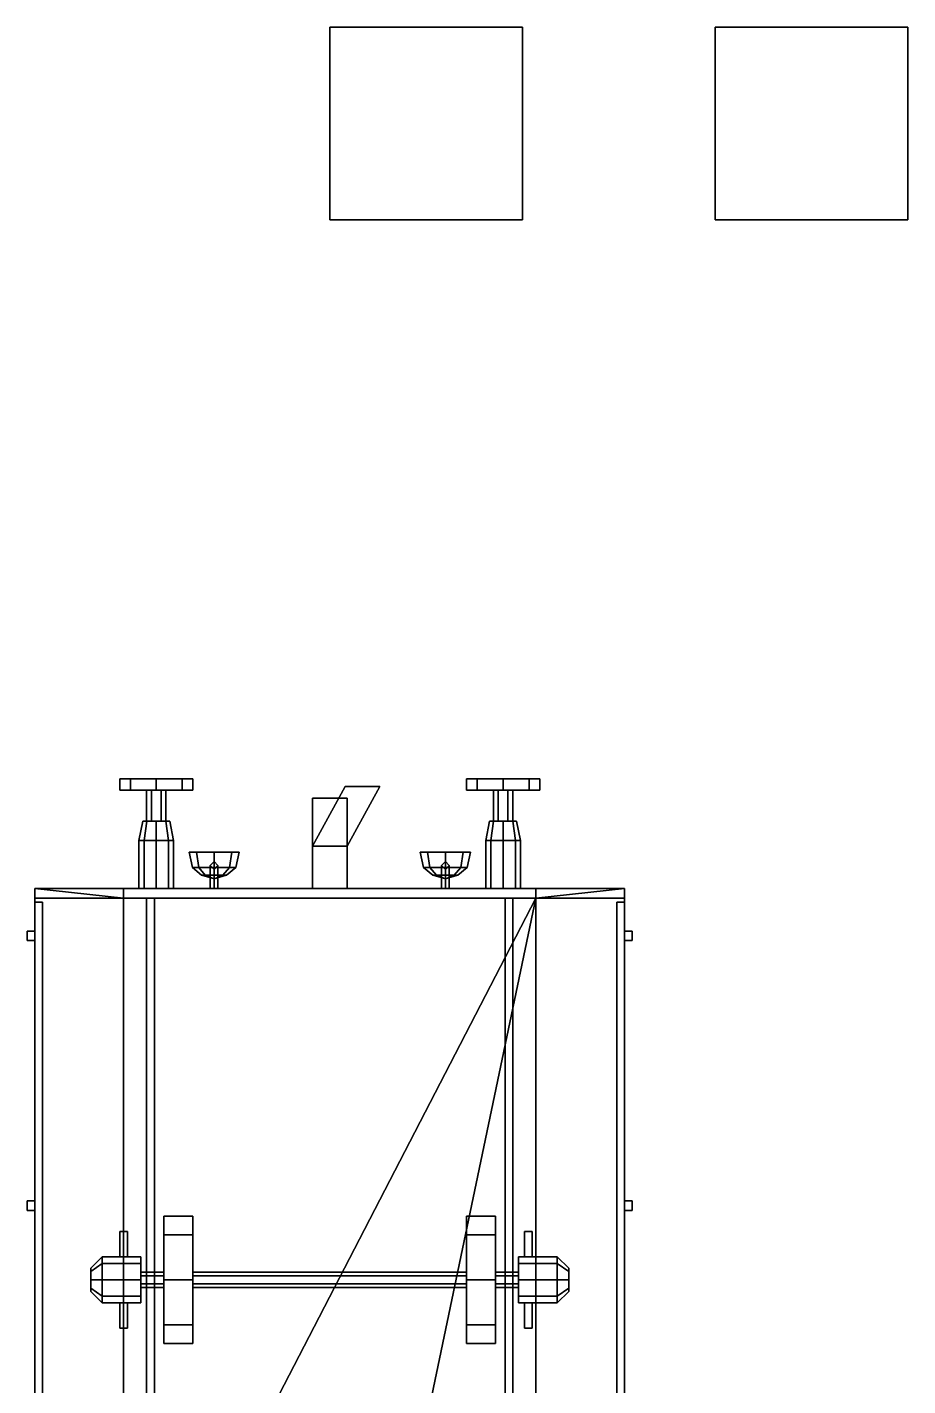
# Model space of a CAD drawing. Header units: millimetres. Extents: x -1.6 to 3, y -5.1 to 9.
# Drawn here: x -1.57 to 3, y 1.95 to 9 of the extents above; entities that cross this region are included whole.
import ezdxf

# ---------------------------------------------------------------- set-up
doc = ezdxf.new("R2010")
doc.units = ezdxf.units.MM
for name, color, linetype in [('buffers', 1, 'Continuous'), ('sides', 3, 'Continuous'), ('wheels', 2, 'Continuous')]:
    doc.layers.add(name, color=color, linetype=linetype)

msp = doc.modelspace()

# ---------------------------------------------------------------- linework, layer by layer
for points in [[(1, 9, 1), (1, 9), (0, 9), (0, 9, 1)], [(1, 9), (1, 8), (0, 8), (0, 9)], [(0, 9), (0, 8), (0, 8, 1), (0, 9, 1)], [(0, 9, 1), (0, 8, 1), (1, 8, 1), (1, 9, 1)], [(1, 8, 1), (1, 8), (1, 9), (1, 9, 1)], [(3, 9), (3, 8), (2, 8), (2, 9)], [(2, 9), (2, 8), (3, 8), (3, 9)], [(0, 8, 1), (0, 8), (1, 8), (1, 8, 1)], [(0.08, 5.06, 1.17), (0.08, 5.06, 0.72), (-0.09, 4.75, 0.84), (-0.09, 4.75, 1.17)], [(-0.09, 4.75, 0.84), (0.08, 5.06, 0.72), (0.26, 5.06, 0.72), (0.09, 4.75, 0.84)], [(0.09, 4.75, 1.17), (0.26, 5.06, 1.17), (0.08, 5.06, 1.17), (-0.09, 4.75, 1.17)], [(0.26, 5.06, 1.17), (0.26, 5.06, 0.72), (0.08, 5.06, 0.72), (0.08, 5.06, 1.17)], [(0.09, 4.75, 0.84), (0.26, 5.06, 0.72), (0.26, 5.06, 1.17), (0.09, 4.75, 1.17)], [(0.05, 5, 1.04), (0.05, 5, 0.89), (-0.09, 5, 0.89), (-0.09, 5, 1.04)], [(-0.09, 4.53, 0.89), (-0.09, 5, 0.89), (0.09, 5, 0.89), (0.09, 4.53, 0.89)], [(-0.09, 5, 1.04), (-0.09, 5, 0.89), (-0.09, 4.53, 0.89), (-0.09, 4.53, 1.04)], [(0.09, 4.53, 1.04), (0.09, 5, 1.04), (-0.09, 5, 1.04), (-0.09, 4.53, 1.04)], [(-0.09, 4.75, 1.17), (-0.09, 4.75, 0.84), (0.09, 4.75, 0.84), (0.09, 4.75, 1.17)], [(0.09, 4.53, 0.89), (0.09, 4.75, 0.89), (0.09, 4.75, 1.04), (0.09, 4.53, 1.04)], [(-0.7126, 4.64, 1.21), (-0.73, 4.72, 1.21), (-0.6919, 4.72, 1.1181), (-0.6796, 4.64, 1.1304)], [(-0.6796, 4.64, 1.2896), (-0.6919, 4.72, 1.3019), (-0.73, 4.72, 1.21), (-0.7126, 4.64, 1.21)], [(-0.6, 4.72, 1.34), (-0.5081, 4.72, 1.3019), (-0.73, 4.72, 1.21), (-0.6919, 4.72, 1.3019)], [(-0.5081, 4.72, 1.3019), (-0.47, 4.72, 1.21), (-0.6919, 4.72, 1.1181), (-0.73, 4.72, 1.21)], [(-0.6796, 4.64, 1.1304), (-0.6919, 4.72, 1.1181), (-0.6, 4.72, 1.08), (-0.6, 4.64, 1.0974)], [(-0.6, 4.64, 1.3226), (-0.6, 4.72, 1.34), (-0.6919, 4.72, 1.3019), (-0.6796, 4.64, 1.2896)], [(-0.47, 4.72, 1.21), (-0.5081, 4.72, 1.1181), (-0.6, 4.72, 1.08), (-0.6919, 4.72, 1.1181)], [(-0.6, 4.53, 0.69), (-0.62, 4.53, 0.76), (-0.62, 4.65, 0.87), (-0.6, 4.67, 0.87)], [(-0.6, 4.67, 0.87), (-0.62, 4.65, 0.87), (-0.62, 4.65, 1.11), (-0.6, 4.67, 1.1)], [(-0.6, 4.64, 1.0974), (-0.6, 4.72, 1.08), (-0.5081, 4.72, 1.1181), (-0.5204, 4.64, 1.1304)], [(-0.5204, 4.64, 1.2896), (-0.5081, 4.72, 1.3019), (-0.6, 4.72, 1.34), (-0.6, 4.64, 1.3226)], [(-0.58, 4.53, 0.76), (-0.6, 4.53, 0.69), (-0.6, 4.67, 0.87), (-0.58, 4.65, 0.87)], [(-0.58, 4.65, 0.87), (-0.6, 4.67, 0.87), (-0.6, 4.67, 1.1), (-0.58, 4.65, 1.11)], [(-0.5204, 4.64, 1.1304), (-0.5081, 4.72, 1.1181), (-0.47, 4.72, 1.21), (-0.4874, 4.64, 1.21)], [(-0.4874, 4.64, 1.21), (-0.47, 4.72, 1.21), (-0.5081, 4.72, 1.3019), (-0.5204, 4.64, 1.2896)], [(0.6919, 4.72, 1.3019), (0.73, 4.72, 1.21), (0.5081, 4.72, 1.1181), (0.47, 4.72, 1.21)], [(0.4874, 4.64, 1.21), (0.47, 4.72, 1.21), (0.5081, 4.72, 1.1181), (0.5204, 4.64, 1.1304)], [(0.6, 4.72, 1.34), (0.6919, 4.72, 1.3019), (0.47, 4.72, 1.21), (0.5081, 4.72, 1.3019)], [(0.5204, 4.64, 1.2896), (0.5081, 4.72, 1.3019), (0.47, 4.72, 1.21), (0.4874, 4.64, 1.21)], [(0.73, 4.72, 1.21), (0.6919, 4.72, 1.1181), (0.6, 4.72, 1.08), (0.5081, 4.72, 1.1181)], [(0.5204, 4.64, 1.1304), (0.5081, 4.72, 1.1181), (0.6, 4.72, 1.08), (0.6, 4.64, 1.0974)], [(0.6, 4.64, 1.3226), (0.6, 4.72, 1.34), (0.5081, 4.72, 1.3019), (0.5204, 4.64, 1.2896)], [(0.6, 4.53, 0.69), (0.58, 4.53, 0.76), (0.58, 4.65, 0.87), (0.6, 4.67, 0.87)], [(0.6, 4.67, 0.87), (0.58, 4.65, 0.87), (0.58, 4.65, 1.11), (0.6, 4.67, 1.1)], [(0.6, 4.64, 1.0974), (0.6, 4.72, 1.08), (0.6919, 4.72, 1.1181), (0.6796, 4.64, 1.1304)], [(0.6796, 4.64, 1.2896), (0.6919, 4.72, 1.3019), (0.6, 4.72, 1.34), (0.6, 4.64, 1.3226)], [(0.62, 4.53, 0.76), (0.6, 4.53, 0.69), (0.6, 4.67, 0.87), (0.62, 4.65, 0.87)], [(0.62, 4.65, 0.87), (0.6, 4.67, 0.87), (0.6, 4.67, 1.1), (0.62, 4.65, 1.11)], [(0.6796, 4.64, 1.1304), (0.6919, 4.72, 1.1181), (0.73, 4.72, 1.21), (0.7126, 4.64, 1.21)], [(0.7126, 4.64, 1.21), (0.73, 4.72, 1.21), (0.6919, 4.72, 1.3019), (0.6796, 4.64, 1.2896)], [(-0.665, 4.6, 1.21), (-0.7126, 4.64, 1.21), (-0.6796, 4.64, 1.1304), (-0.646, 4.6, 1.164)], [(-0.646, 4.6, 1.256), (-0.6796, 4.64, 1.2896), (-0.7126, 4.64, 1.21), (-0.665, 4.6, 1.21)], [(-0.646, 4.6, 1.164), (-0.6796, 4.64, 1.1304), (-0.6, 4.64, 1.0974), (-0.6, 4.6, 1.145)], [(-0.6, 4.6, 1.275), (-0.6, 4.64, 1.3226), (-0.6796, 4.64, 1.2896), (-0.646, 4.6, 1.256)], [(-0.6, 4.58, 1.21), (-0.665, 4.6, 1.21), (-0.646, 4.6, 1.164), (-0.6, 4.58, 1.21)], [(-0.6, 4.58, 1.21), (-0.646, 4.6, 1.256), (-0.665, 4.6, 1.21), (-0.6, 4.58, 1.21)], [(-0.6, 4.58, 1.21), (-0.646, 4.6, 1.164), (-0.6, 4.6, 1.145), (-0.6, 4.58, 1.21)], [(-0.6, 4.58, 1.21), (-0.6, 4.6, 1.275), (-0.646, 4.6, 1.256), (-0.6, 4.58, 1.21)], [(-0.62, 4.53, 0.76), (-0.6, 4.53, 0.82), (-0.6, 4.63, 0.87), (-0.62, 4.65, 0.87)], [(-0.62, 4.65, 0.87), (-0.6, 4.63, 0.87), (-0.6, 4.63, 1.12), (-0.62, 4.65, 1.11)], [(-0.6, 4.53, 0.82), (-0.58, 4.53, 0.76), (-0.58, 4.65, 0.87), (-0.6, 4.63, 0.87)], [(-0.6, 4.63, 0.87), (-0.58, 4.65, 0.87), (-0.58, 4.65, 1.11), (-0.6, 4.63, 1.12)], [(-0.6, 4.6, 1.145), (-0.6, 4.64, 1.0974), (-0.5204, 4.64, 1.1304), (-0.554, 4.6, 1.164)], [(-0.554, 4.6, 1.256), (-0.5204, 4.64, 1.2896), (-0.6, 4.64, 1.3226), (-0.6, 4.6, 1.275)], [(-0.6, 4.58, 1.21), (-0.6, 4.6, 1.145), (-0.554, 4.6, 1.164), (-0.6, 4.58, 1.21)], [(-0.6, 4.58, 1.21), (-0.554, 4.6, 1.164), (-0.535, 4.6, 1.21), (-0.6, 4.58, 1.21)], [(-0.6, 4.58, 1.21), (-0.535, 4.6, 1.21), (-0.554, 4.6, 1.256), (-0.6, 4.58, 1.21)], [(-0.6, 4.58, 1.21), (-0.554, 4.6, 1.256), (-0.6, 4.6, 1.275), (-0.6, 4.58, 1.21)], [(-0.554, 4.6, 1.164), (-0.5204, 4.64, 1.1304), (-0.4874, 4.64, 1.21), (-0.535, 4.6, 1.21)], [(-0.535, 4.6, 1.21), (-0.4874, 4.64, 1.21), (-0.5204, 4.64, 1.2896), (-0.554, 4.6, 1.256)], [(0.535, 4.6, 1.21), (0.4874, 4.64, 1.21), (0.5204, 4.64, 1.1304), (0.554, 4.6, 1.164)], [(0.554, 4.6, 1.256), (0.5204, 4.64, 1.2896), (0.4874, 4.64, 1.21), (0.535, 4.6, 1.21)], [(0.554, 4.6, 1.164), (0.5204, 4.64, 1.1304), (0.6, 4.64, 1.0974), (0.6, 4.6, 1.145)], [(0.6, 4.6, 1.275), (0.6, 4.64, 1.3226), (0.5204, 4.64, 1.2896), (0.554, 4.6, 1.256)], [(0.6, 4.58, 1.21), (0.554, 4.6, 1.256), (0.535, 4.6, 1.21), (0.6, 4.58, 1.21)], [(0.6, 4.58, 1.21), (0.535, 4.6, 1.21), (0.554, 4.6, 1.164), (0.6, 4.58, 1.21)], [(0.6, 4.58, 1.21), (0.554, 4.6, 1.164), (0.6, 4.6, 1.145), (0.6, 4.58, 1.21)], [(0.6, 4.58, 1.21), (0.6, 4.6, 1.275), (0.554, 4.6, 1.256), (0.6, 4.58, 1.21)], [(0.58, 4.53, 0.76), (0.6, 4.53, 0.82), (0.6, 4.63, 0.87), (0.58, 4.65, 0.87)], [(0.58, 4.65, 0.87), (0.6, 4.63, 0.87), (0.6, 4.63, 1.12), (0.58, 4.65, 1.11)], [(0.6, 4.53, 0.82), (0.62, 4.53, 0.76), (0.62, 4.65, 0.87), (0.6, 4.63, 0.87)], [(0.6, 4.63, 0.87), (0.62, 4.65, 0.87), (0.62, 4.65, 1.11), (0.6, 4.63, 1.12)], [(0.6, 4.6, 1.145), (0.6, 4.64, 1.0974), (0.6796, 4.64, 1.1304), (0.646, 4.6, 1.164)], [(0.646, 4.6, 1.256), (0.6796, 4.64, 1.2896), (0.6, 4.64, 1.3226), (0.6, 4.6, 1.275)], [(0.6, 4.58, 1.21), (0.6, 4.6, 1.145), (0.646, 4.6, 1.164), (0.6, 4.58, 1.21)], [(0.6, 4.58, 1.21), (0.646, 4.6, 1.256), (0.6, 4.6, 1.275), (0.6, 4.58, 1.21)], [(0.6, 4.58, 1.21), (0.665, 4.6, 1.21), (0.646, 4.6, 1.256), (0.6, 4.58, 1.21)], [(0.6, 4.58, 1.21), (0.646, 4.6, 1.164), (0.665, 4.6, 1.21), (0.6, 4.58, 1.21)], [(0.646, 4.6, 1.164), (0.6796, 4.64, 1.1304), (0.7126, 4.64, 1.21), (0.665, 4.6, 1.21)], [(0.665, 4.6, 1.21), (0.7126, 4.64, 1.21), (0.6796, 4.64, 1.2896), (0.646, 4.6, 1.256)], [(-1.53, 4.48, 0.73), (-1.53, -4.48, 0.73), (-1.53, -4.53, 0.82), (-1.53, 4.53, 0.82)], [(-1.53, 4.53, 0.58), (-1.53, 4.48, 0.58), (-1.53, 4.48, 0.73), (-1.53, 4.53, 0.82)], [(1.07, 4.53, 0.82), (1.53, 4.53, 0.58), (-1.53, 4.53, 0.58), (-1.07, 4.53, 0.82)], [(1.53, 4.53, 0.58), (1.53, 4.48, 0.58), (-1.53, 4.48, 0.58), (-1.53, 4.53, 0.58)], [(-1.53, 4.53, 0.82), (-1.53, 4.53, 0.82), (-1.07, 4.48, 0.82), (-1.07, 4.53, 0.82)], [(-1.07, 4.53, 0.82), (-1.53, 4.53, 0.58), (-1.53, 4.53, 0.82), (-1.07, 4.53, 0.82)], [(-1.53, 4.53, 0.82), (-1.53, -4.53, 0.82), (-1.07, -4.48, 0.82), (-1.07, 4.48, 0.82)], [(-1.07, 4.53, 0.82), (-1.07, 4.48, 0.82), (-1.07, 4.48, 1.12), (-1.07, 4.53, 1.12)], [(1.07, 4.53, 1.12), (1.07, 4.53, 0.82), (-1.07, 4.53, 0.82), (-1.07, 4.53, 1.12)], [(-1.07, 4.53, 1.12), (-1.07, 4.48, 1.12), (1.07, 4.48, 1.12), (1.07, 4.53, 1.12)], [(1.07, 4.48, 1.12), (1.07, 4.48, 0.82), (1.07, 4.53, 0.82), (1.07, 4.53, 1.12)], [(1.07, 4.48, 0.82), (1.53, 4.53, 0.82), (1.53, 4.53, 0.82), (1.07, 4.53, 0.82)], [(1.53, 4.53, 0.82), (1.53, 4.53, 0.58), (1.07, 4.53, 0.82)], [(1.07, -4.48, 0.82), (1.53, -4.53, 0.82), (1.53, 4.53, 0.82), (1.07, 4.48, 0.82)], [(1.53, -4.53, 0.82), (1.53, -4.48, 0.73), (1.53, 4.48, 0.73), (1.53, 4.53, 0.82)], [(1.53, 4.48, 0.73), (1.53, 4.48, 0.58), (1.53, 4.53, 0.58), (1.53, 4.53, 0.82)], [(1.53, 4.48, 0.73), (1.53, -4.48, 0.73), (-1.53, -4.48, 0.73), (-1.53, 4.48, 0.73)], [(-1.53, 4.48, 0.73), (-1.53, 4.48, 0.58), (1.53, 4.48, 0.58), (1.53, 4.48, 0.73)], [(-1.07, 4.48, 1.12), (-1.07, 4.48, 0.82), (1.07, 4.48, 0.82), (1.07, 4.48, 1.12)], [(-1.07, 4.48, 0.82), (-1.07, 1.6, 0.82), (-0.42, 1.6, 0.82), (1.07, 4.48, 0.82)], [(-0.95, 4.48, 0.62), (-0.95, -4.48, 0.62), (-0.95, -4.48, 0.73), (-0.95, 4.48, 0.73)], [(-0.91, 4.48, 0.62), (-0.91, -4.48, 0.62), (-0.95, -4.48, 0.62), (-0.95, 4.48, 0.62)], [(-0.91, -4.48, 0.73), (-0.91, -4.48, 0.62), (-0.91, 4.48, 0.62), (-0.91, 4.48, 0.73)], [(-0.42, 1.6, 0.82), (-0.42, 1.37, 0.82), (0.42, 1.37, 0.82), (1.07, 4.48, 0.82)], [(0.42, 1.37, 0.82), (0.42, 1.05, 0.82), (1.07, 1.05, 0.82), (1.07, 4.48, 0.82)], [(0.95, 4.48, 0.62), (0.95, -4.48, 0.62), (0.91, -4.48, 0.62), (0.91, 4.48, 0.62)], [(0.91, 4.48, 0.62), (0.91, -4.48, 0.62), (0.91, -4.48, 0.73), (0.91, 4.48, 0.73)], [(0.95, -4.48, 0.73), (0.95, -4.48, 0.62), (0.95, 4.48, 0.62), (0.95, 4.48, 0.73)], [(-1.09, 2.75, 0.21), (-1.09, 2.62, 0.21), (-1.09, 2.62, 0.73), (-1.09, 2.75, 0.73)], [(-1.05, 2.75, 0.73), (-1.05, 2.75, 0.21), (-1.09, 2.75, 0.21), (-1.09, 2.75, 0.73)], [(-1.05, 2.75, 0.21), (-1.05, 2.62, 0.21), (-1.09, 2.62, 0.21), (-1.09, 2.75, 0.21)], [(-1.05, 2.62, 0.73), (-1.05, 2.62, 0.21), (-1.05, 2.75, 0.21), (-1.05, 2.75, 0.73)], [(1.05, 2.75, 0.73), (1.05, 2.75, 0.21), (1.01, 2.75, 0.21), (1.01, 2.75, 0.73)], [(1.01, 2.75, 0.21), (1.01, 2.62, 0.21), (1.01, 2.62, 0.73), (1.01, 2.75, 0.73)], [(1.05, 2.75, 0.21), (1.05, 2.62, 0.21), (1.01, 2.62, 0.21), (1.01, 2.75, 0.21)], [(1.05, 2.62, 0.73), (1.05, 2.62, 0.21), (1.05, 2.75, 0.21), (1.05, 2.75, 0.73)], [(-1.18, 2.5849, 0.3849), (-1.18, 2.62, 0.3), (-1.24, 2.56, 0.3), (-1.24, 2.5424, 0.3424)], [(-1.18, 2.62, 0.3), (-1.18, 2.5849, 0.2151), (-1.24, 2.5424, 0.2576), (-1.24, 2.56, 0.3)], [(-0.98, 2.5849, 0.3849), (-0.98, 2.62, 0.3), (-1.18, 2.62, 0.3), (-1.18, 2.5849, 0.3849)], [(-0.98, 2.62, 0.3), (-0.98, 2.5849, 0.2151), (-1.18, 2.5849, 0.2151), (-1.18, 2.62, 0.3)], [(-1.09, 2.62, 0.73), (-1.09, 2.62, 0.21), (-1.05, 2.62, 0.21), (-1.05, 2.62, 0.73)], [(0.98, 2.62, 0.3), (0.98, 2.5849, 0.3849), (1.18, 2.5849, 0.3849), (1.18, 2.62, 0.3)], [(0.98, 2.5849, 0.2151), (0.98, 2.62, 0.3), (1.18, 2.62, 0.3), (1.18, 2.5849, 0.2151)], [(1.01, 2.62, 0.73), (1.01, 2.62, 0.21), (1.05, 2.62, 0.21), (1.05, 2.62, 0.73)], [(1.18, 2.62, 0.3), (1.18, 2.5849, 0.3849), (1.24, 2.5424, 0.3424), (1.24, 2.56, 0.3)], [(1.18, 2.5849, 0.2151), (1.18, 2.62, 0.3), (1.24, 2.56, 0.3), (1.24, 2.5424, 0.2576)], [(-1.18, 2.5, 0.42), (-1.18, 2.5849, 0.3849), (-1.24, 2.5424, 0.3424), (-1.24, 2.5, 0.36)], [(-1.18, 2.5849, 0.2151), (-1.18, 2.5, 0.18), (-1.24, 2.5, 0.24), (-1.24, 2.5424, 0.2576)], [(-1.24, 2.4576, 0.2576), (-1.24, 2.56, 0.3), (-1.24, 2.5424, 0.2576), (-1.24, 2.5, 0.24)], [(-1.24, 2.44, 0.3), (-1.24, 2.5424, 0.3424), (-1.24, 2.56, 0.3), (-1.24, 2.4576, 0.2576)], [(-1.24, 2.4576, 0.3424), (-1.24, 2.5, 0.36), (-1.24, 2.5424, 0.3424), (-1.24, 2.44, 0.3)], [(-0.98, 2.5849, 0.2151), (-0.98, 2.5, 0.18), (-1.18, 2.5, 0.18), (-1.18, 2.5849, 0.2151)], [(-0.98, 2.5, 0.42), (-0.98, 2.5849, 0.3849), (-1.18, 2.5849, 0.3849), (-1.18, 2.5, 0.42)], [(0.98, 2.5, 0.18), (0.98, 2.5849, 0.2151), (1.18, 2.5849, 0.2151), (1.18, 2.5, 0.18)], [(0.98, 2.5849, 0.3849), (0.98, 2.5, 0.42), (1.18, 2.5, 0.42), (1.18, 2.5849, 0.3849)], [(1.18, 2.5849, 0.3849), (1.18, 2.5, 0.42), (1.24, 2.5, 0.36), (1.24, 2.5424, 0.3424)], [(1.18, 2.5, 0.18), (1.18, 2.5849, 0.2151), (1.24, 2.5424, 0.2576), (1.24, 2.5, 0.24)], [(1.24, 2.5424, 0.3424), (1.24, 2.5, 0.36), (1.24, 2.4576, 0.3424), (1.24, 2.56, 0.3)], [(1.24, 2.56, 0.3), (1.24, 2.4576, 0.3424), (1.24, 2.44, 0.3), (1.24, 2.5424, 0.2576)], [(1.24, 2.5424, 0.2576), (1.24, 2.44, 0.3), (1.24, 2.4576, 0.2576), (1.24, 2.5, 0.24)], [(-1.18, 2.4151, 0.3849), (-1.18, 2.5, 0.42), (-1.24, 2.5, 0.36), (-1.24, 2.4576, 0.3424)], [(-1.18, 2.5, 0.18), (-1.18, 2.4151, 0.2151), (-1.24, 2.4576, 0.2576), (-1.24, 2.5, 0.24)], [(-0.98, 2.5, 0.18), (-0.98, 2.4151, 0.2151), (-1.18, 2.4151, 0.2151), (-1.18, 2.5, 0.18)], [(-0.98, 2.4151, 0.3849), (-0.98, 2.5, 0.42), (-1.18, 2.5, 0.42), (-1.18, 2.4151, 0.3849)], [(0.98, 2.4151, 0.2151), (0.98, 2.5, 0.18), (1.18, 2.5, 0.18), (1.18, 2.4151, 0.2151)], [(0.98, 2.5, 0.42), (0.98, 2.4151, 0.3849), (1.18, 2.4151, 0.3849), (1.18, 2.5, 0.42)], [(1.18, 2.5, 0.42), (1.18, 2.4151, 0.3849), (1.24, 2.4576, 0.3424), (1.24, 2.5, 0.36)], [(1.18, 2.4151, 0.2151), (1.18, 2.5, 0.18), (1.24, 2.5, 0.24), (1.24, 2.4576, 0.2576)], [(-1.18, 2.38, 0.3), (-1.18, 2.4151, 0.3849), (-1.24, 2.4576, 0.3424), (-1.24, 2.44, 0.3)], [(-1.18, 2.4151, 0.2151), (-1.18, 2.38, 0.3), (-1.24, 2.44, 0.3), (-1.24, 2.4576, 0.2576)], [(-0.98, 2.38, 0.3), (-0.98, 2.4151, 0.3849), (-1.18, 2.4151, 0.3849), (-1.18, 2.38, 0.3)], [(-0.98, 2.4151, 0.2151), (-0.98, 2.38, 0.3), (-1.18, 2.38, 0.3), (-1.18, 2.4151, 0.2151)], [(0.98, 2.4151, 0.3849), (0.98, 2.38, 0.3), (1.18, 2.38, 0.3), (1.18, 2.4151, 0.3849)], [(0.98, 2.38, 0.3), (0.98, 2.4151, 0.2151), (1.18, 2.4151, 0.2151), (1.18, 2.38, 0.3)], [(1.18, 2.4151, 0.3849), (1.18, 2.38, 0.3), (1.24, 2.44, 0.3), (1.24, 2.4576, 0.3424)], [(1.18, 2.38, 0.3), (1.18, 2.4151, 0.2151), (1.24, 2.4576, 0.2576), (1.24, 2.44, 0.3)], [(-1.05, 2.38, 0.73), (-1.05, 2.38, 0.21), (-1.09, 2.38, 0.21), (-1.09, 2.38, 0.73)], [(-1.09, 2.38, 0.21), (-1.09, 2.25, 0.21), (-1.09, 2.25, 0.73), (-1.09, 2.38, 0.73)], [(-1.05, 2.38, 0.21), (-1.05, 2.25, 0.21), (-1.09, 2.25, 0.21), (-1.09, 2.38, 0.21)], [(-1.05, 2.25, 0.73), (-1.05, 2.25, 0.21), (-1.05, 2.38, 0.21), (-1.05, 2.38, 0.73)], [(1.01, 2.38, 0.21), (1.01, 2.25, 0.21), (1.01, 2.25, 0.73), (1.01, 2.38, 0.73)], [(1.05, 2.38, 0.73), (1.05, 2.38, 0.21), (1.01, 2.38, 0.21), (1.01, 2.38, 0.73)], [(1.05, 2.38, 0.21), (1.05, 2.25, 0.21), (1.01, 2.25, 0.21), (1.01, 2.38, 0.21)], [(1.05, 2.25, 0.73), (1.05, 2.25, 0.21), (1.05, 2.38, 0.21), (1.05, 2.38, 0.73)], [(-1.09, 2.25, 0.73), (-1.09, 2.25, 0.21), (-1.05, 2.25, 0.21), (-1.05, 2.25, 0.73)], [(1.01, 2.25, 0.73), (1.01, 2.25, 0.21), (1.05, 2.25, 0.21), (1.05, 2.25, 0.73)]]:
    msp.add_3dface(points)
at = {"layer": 'buffers'}
for points in [[(-0.7656, 5.1, 1.1044), (-1.09, 5.1, 0.97), (-1.0344, 5.1, 1.1044), (-0.9, 5.1, 1.16)], [(-1.0344, 5.1, 1.1044), (-1.09, 5.1, 0.97), (-1.09, 5.04, 0.97), (-1.0344, 5.04, 1.1044)], [(-1.09, 5.1, 0.97), (-1.0344, 5.1, 0.8356), (-1.0344, 5.04, 0.8356), (-1.09, 5.04, 0.97)], [(-0.71, 5.1, 0.97), (-1.0344, 5.1, 0.8356), (-1.09, 5.1, 0.97), (-0.7656, 5.1, 1.1044)], [(-0.9, 5.1, 1.16), (-1.0344, 5.1, 1.1044), (-1.0344, 5.04, 1.1044), (-0.9, 5.04, 1.16)], [(-1.0344, 5.1, 0.8356), (-0.9, 5.1, 0.78), (-0.9, 5.04, 0.78), (-1.0344, 5.04, 0.8356)], [(-0.7656, 5.1, 0.8356), (-0.9, 5.1, 0.78), (-1.0344, 5.1, 0.8356), (-0.71, 5.1, 0.97)], [(-0.7656, 5.1, 1.1044), (-0.9, 5.1, 1.16), (-0.9, 5.04, 1.16), (-0.7656, 5.04, 1.1044)], [(-0.9, 5.1, 0.78), (-0.7656, 5.1, 0.8356), (-0.7656, 5.04, 0.8356), (-0.9, 5.04, 0.78)], [(-0.71, 5.1, 0.97), (-0.7656, 5.1, 1.1044), (-0.7656, 5.04, 1.1044), (-0.71, 5.04, 0.97)], [(-0.7656, 5.1, 0.8356), (-0.71, 5.1, 0.97), (-0.71, 5.04, 0.97), (-0.7656, 5.04, 0.8356)], [(0.7656, 5.1, 1.1044), (0.71, 5.1, 0.97), (0.71, 5.04, 0.97), (0.7656, 5.04, 1.1044)], [(0.71, 5.1, 0.97), (0.7656, 5.1, 0.8356), (0.7656, 5.04, 0.8356), (0.71, 5.04, 0.97)], [(1.0344, 5.1, 1.1044), (0.71, 5.1, 0.97), (0.7656, 5.1, 1.1044), (0.9, 5.1, 1.16)], [(1.09, 5.1, 0.97), (0.7656, 5.1, 0.8356), (0.71, 5.1, 0.97), (1.0344, 5.1, 1.1044)], [(0.9, 5.1, 1.16), (0.7656, 5.1, 1.1044), (0.7656, 5.04, 1.1044), (0.9, 5.04, 1.16)], [(0.7656, 5.1, 0.8356), (0.9, 5.1, 0.78), (0.9, 5.04, 0.78), (0.7656, 5.04, 0.8356)], [(1.0344, 5.1, 0.8356), (0.9, 5.1, 0.78), (0.7656, 5.1, 0.8356), (1.09, 5.1, 0.97)], [(1.0344, 5.1, 1.1044), (0.9, 5.1, 1.16), (0.9, 5.04, 1.16), (1.0344, 5.04, 1.1044)], [(0.9, 5.1, 0.78), (1.0344, 5.1, 0.8356), (1.0344, 5.04, 0.8356), (0.9, 5.04, 0.78)], [(1.09, 5.1, 0.97), (1.0344, 5.1, 1.1044), (1.0344, 5.04, 1.1044), (1.09, 5.04, 0.97)], [(1.0344, 5.1, 0.8356), (1.09, 5.1, 0.97), (1.09, 5.04, 0.97), (1.0344, 5.04, 0.8356)], [(-1.0344, 5.04, 0.8356), (-0.9, 5.04, 0.78), (-0.7656, 5.04, 0.8356), (-1.09, 5.04, 0.97)], [(-1.09, 5.04, 0.97), (-0.7656, 5.04, 0.8356), (-0.71, 5.04, 0.97), (-1.0344, 5.04, 1.1044)], [(-1.0344, 5.04, 1.1044), (-0.71, 5.04, 0.97), (-0.7656, 5.04, 1.1044), (-0.9, 5.04, 1.16)], [(-0.925, 5.04, 1.0133), (-0.95, 5.04, 0.97), (-0.95, 4.88, 0.97), (-0.925, 4.88, 1.0133)], [(-0.95, 5.04, 0.97), (-0.925, 5.04, 0.9267), (-0.925, 4.88, 0.9267), (-0.95, 4.88, 0.97)], [(-0.875, 5.04, 1.0133), (-0.925, 5.04, 1.0133), (-0.925, 4.88, 1.0133), (-0.875, 4.88, 1.0133)], [(-0.925, 5.04, 0.9267), (-0.875, 5.04, 0.9267), (-0.875, 4.88, 0.9267), (-0.925, 4.88, 0.9267)], [(-0.85, 5.04, 0.97), (-0.875, 5.04, 1.0133), (-0.875, 4.88, 1.0133), (-0.85, 4.88, 0.97)], [(-0.875, 5.04, 0.9267), (-0.85, 5.04, 0.97), (-0.85, 4.88, 0.97), (-0.875, 4.88, 0.9267)], [(0.7656, 5.04, 0.8356), (0.9, 5.04, 0.78), (1.0344, 5.04, 0.8356), (0.71, 5.04, 0.97)], [(0.71, 5.04, 0.97), (1.0344, 5.04, 0.8356), (1.09, 5.04, 0.97), (0.7656, 5.04, 1.1044)], [(0.7656, 5.04, 1.1044), (1.09, 5.04, 0.97), (1.0344, 5.04, 1.1044), (0.9, 5.04, 1.16)], [(0.875, 5.04, 1.0133), (0.85, 5.04, 0.97), (0.85, 4.88, 0.97), (0.875, 4.88, 1.0133)], [(0.85, 5.04, 0.97), (0.875, 5.04, 0.9267), (0.875, 4.88, 0.9267), (0.85, 4.88, 0.97)], [(0.925, 5.04, 1.0133), (0.875, 5.04, 1.0133), (0.875, 4.88, 1.0133), (0.925, 4.88, 1.0133)], [(0.875, 5.04, 0.9267), (0.925, 5.04, 0.9267), (0.925, 4.88, 0.9267), (0.875, 4.88, 0.9267)], [(0.95, 5.04, 0.97), (0.925, 5.04, 1.0133), (0.925, 4.88, 1.0133), (0.95, 4.88, 0.97)], [(0.925, 5.04, 0.9267), (0.95, 5.04, 0.97), (0.95, 4.88, 0.97), (0.925, 4.88, 0.9267)], [(-0.9636, 4.78, 0.9064), (-0.99, 4.78, 0.97), (-0.97, 4.88, 0.97), (-0.9495, 4.88, 0.9205)], [(-0.99, 4.78, 0.97), (-0.9636, 4.78, 1.0336), (-0.9495, 4.88, 1.0195), (-0.97, 4.88, 0.97)], [(-0.9495, 4.88, 1.0195), (-0.9, 4.88, 1.04), (-0.8505, 4.88, 1.0195), (-0.97, 4.88, 0.97)], [(-0.97, 4.88, 0.97), (-0.8505, 4.88, 1.0195), (-0.83, 4.88, 0.97), (-0.9495, 4.88, 0.9205)], [(-0.9, 4.78, 0.88), (-0.9636, 4.78, 0.9064), (-0.9495, 4.88, 0.9205), (-0.9, 4.88, 0.9)], [(-0.9636, 4.78, 1.0336), (-0.9, 4.78, 1.06), (-0.9, 4.88, 1.04), (-0.9495, 4.88, 1.0195)], [(-0.9495, 4.88, 0.9205), (-0.83, 4.88, 0.97), (-0.8505, 4.88, 0.9205), (-0.9, 4.88, 0.9)], [(-0.8364, 4.78, 0.9064), (-0.9, 4.78, 0.88), (-0.9, 4.88, 0.9), (-0.8505, 4.88, 0.9205)], [(-0.9, 4.78, 1.06), (-0.8364, 4.78, 1.0336), (-0.8505, 4.88, 1.0195), (-0.9, 4.88, 1.04)], [(-0.81, 4.78, 0.97), (-0.8364, 4.78, 0.9064), (-0.8505, 4.88, 0.9205), (-0.83, 4.88, 0.97)], [(-0.8364, 4.78, 1.0336), (-0.81, 4.78, 0.97), (-0.83, 4.88, 0.97), (-0.8505, 4.88, 1.0195)], [(0.8364, 4.78, 0.9064), (0.81, 4.78, 0.97), (0.83, 4.88, 0.97), (0.8505, 4.88, 0.9205)], [(0.81, 4.78, 0.97), (0.8364, 4.78, 1.0336), (0.8505, 4.88, 1.0195), (0.83, 4.88, 0.97)], [(0.8505, 4.88, 1.0195), (0.9, 4.88, 1.04), (0.9495, 4.88, 1.0195), (0.83, 4.88, 0.97)], [(0.83, 4.88, 0.97), (0.9495, 4.88, 1.0195), (0.97, 4.88, 0.97), (0.8505, 4.88, 0.9205)], [(0.9, 4.78, 0.88), (0.8364, 4.78, 0.9064), (0.8505, 4.88, 0.9205), (0.9, 4.88, 0.9)], [(0.8364, 4.78, 1.0336), (0.9, 4.78, 1.06), (0.9, 4.88, 1.04), (0.8505, 4.88, 1.0195)], [(0.8505, 4.88, 0.9205), (0.97, 4.88, 0.97), (0.9495, 4.88, 0.9205), (0.9, 4.88, 0.9)], [(0.9636, 4.78, 0.9064), (0.9, 4.78, 0.88), (0.9, 4.88, 0.9), (0.9495, 4.88, 0.9205)], [(0.9, 4.78, 1.06), (0.9636, 4.78, 1.0336), (0.9495, 4.88, 1.0195), (0.9, 4.88, 1.04)], [(0.99, 4.78, 0.97), (0.9636, 4.78, 0.9064), (0.9495, 4.88, 0.9205), (0.97, 4.88, 0.97)], [(0.9636, 4.78, 1.0336), (0.99, 4.78, 0.97), (0.97, 4.88, 0.97), (0.9495, 4.88, 1.0195)], [(-0.9636, 4.78, 1.0336), (-0.99, 4.78, 0.97), (-0.99, 4.53, 0.97), (-0.9636, 4.53, 1.0336)], [(-0.99, 4.78, 0.97), (-0.9636, 4.78, 0.9064), (-0.9636, 4.53, 0.9064), (-0.99, 4.53, 0.97)], [(-0.9, 4.78, 1.06), (-0.9636, 4.78, 1.0336), (-0.9636, 4.53, 1.0336), (-0.9, 4.53, 1.06)], [(-0.9636, 4.78, 0.9064), (-0.9, 4.78, 0.88), (-0.9, 4.53, 0.88), (-0.9636, 4.53, 0.9064)], [(-0.8364, 4.78, 1.0336), (-0.9, 4.78, 1.06), (-0.9, 4.53, 1.06), (-0.8364, 4.53, 1.0336)], [(-0.9, 4.78, 0.88), (-0.8364, 4.78, 0.9064), (-0.8364, 4.53, 0.9064), (-0.9, 4.53, 0.88)], [(-0.81, 4.78, 0.97), (-0.8364, 4.78, 1.0336), (-0.8364, 4.53, 1.0336), (-0.81, 4.53, 0.97)], [(-0.8364, 4.78, 0.9064), (-0.81, 4.78, 0.97), (-0.81, 4.53, 0.97), (-0.8364, 4.53, 0.9064)], [(0.8364, 4.78, 1.0336), (0.81, 4.78, 0.97), (0.81, 4.53, 0.97), (0.8364, 4.53, 1.0336)], [(0.81, 4.78, 0.97), (0.8364, 4.78, 0.9064), (0.8364, 4.53, 0.9064), (0.81, 4.53, 0.97)], [(0.9, 4.78, 1.06), (0.8364, 4.78, 1.0336), (0.8364, 4.53, 1.0336), (0.9, 4.53, 1.06)], [(0.8364, 4.78, 0.9064), (0.9, 4.78, 0.88), (0.9, 4.53, 0.88), (0.8364, 4.53, 0.9064)], [(0.9636, 4.78, 1.0336), (0.9, 4.78, 1.06), (0.9, 4.53, 1.06), (0.9636, 4.53, 1.0336)], [(0.9, 4.78, 0.88), (0.9636, 4.78, 0.9064), (0.9636, 4.53, 0.9064), (0.9, 4.53, 0.88)], [(0.99, 4.78, 0.97), (0.9636, 4.78, 1.0336), (0.9636, 4.53, 1.0336), (0.99, 4.53, 0.97)], [(0.9636, 4.78, 0.9064), (0.99, 4.78, 0.97), (0.99, 4.53, 0.97), (0.9636, 4.53, 0.9064)]]:
    msp.add_3dface(points, dxfattribs=at)
at = {"layer": 'sides'}
for points in [[(-1.53, 4.46, 1.09), (-1.53, 1.27, 1.09), (-1.49, 1.27, 1.09), (-1.49, 4.46, 1.09)], [(-1.49, 4.46, 1.09), (-1.49, 4.46, 0.82), (-1.53, 4.46, 0.82), (-1.53, 4.46, 1.09)], [(-1.53, 4.46, 0.82), (-1.53, 1.27, 0.82), (-1.53, 1.27, 1.09), (-1.53, 4.46, 1.09)], [(-1.49, 1.27, 1.09), (-1.49, 1.27, 0.82), (-1.49, 4.46, 0.82), (-1.49, 4.46, 1.09)], [(1.49, 4.46, 0.82), (1.49, 1.27, 0.82), (1.49, 1.27, 1.09), (1.49, 4.46, 1.09)], [(1.53, 4.46, 1.09), (1.53, 4.46, 0.82), (1.49, 4.46, 0.82), (1.49, 4.46, 1.09)], [(1.49, 4.46, 1.09), (1.49, 1.27, 1.09), (1.53, 1.27, 1.09), (1.53, 4.46, 1.09)], [(1.53, 1.27, 1.09), (1.53, 1.27, 0.82), (1.53, 4.46, 0.82), (1.53, 4.46, 1.09)], [(-1.57, 4.31, 0.82), (-1.57, 4.26, 0.82), (-1.57, 4.26, 1.06), (-1.57, 4.31, 1.06)], [(-1.53, 4.31, 1.06), (-1.53, 4.31, 0.82), (-1.57, 4.31, 0.82), (-1.57, 4.31, 1.06)], [(-1.57, 4.31, 1.06), (-1.57, 4.26, 1.06), (-1.53, 4.26, 1.06), (-1.53, 4.31, 1.06)], [(1.53, 4.31, 1.06), (1.53, 4.26, 1.06), (1.57, 4.26, 1.06), (1.57, 4.31, 1.06)], [(1.57, 4.31, 1.06), (1.57, 4.31, 0.82), (1.53, 4.31, 0.82), (1.53, 4.31, 1.06)], [(1.57, 4.26, 1.06), (1.57, 4.26, 0.82), (1.57, 4.31, 0.82), (1.57, 4.31, 1.06)], [(-1.57, 4.26, 1.06), (-1.57, 4.26, 0.82), (-1.53, 4.26, 0.82), (-1.53, 4.26, 1.06)], [(1.53, 4.26, 1.06), (1.53, 4.26, 0.82), (1.57, 4.26, 0.82), (1.57, 4.26, 1.06)], [(-1.53, 2.91, 1.06), (-1.53, 2.91, 0.82), (-1.57, 2.91, 0.82), (-1.57, 2.91, 1.06)], [(-1.57, 2.91, 0.82), (-1.57, 2.86, 0.82), (-1.57, 2.86, 1.06), (-1.57, 2.91, 1.06)], [(-1.57, 2.91, 1.06), (-1.57, 2.86, 1.06), (-1.53, 2.86, 1.06), (-1.53, 2.91, 1.06)], [(1.53, 2.91, 1.06), (1.53, 2.86, 1.06), (1.57, 2.86, 1.06), (1.57, 2.91, 1.06)], [(1.57, 2.91, 1.06), (1.57, 2.91, 0.82), (1.53, 2.91, 0.82), (1.53, 2.91, 1.06)], [(1.57, 2.86, 1.06), (1.57, 2.86, 0.82), (1.57, 2.91, 0.82), (1.57, 2.91, 1.06)], [(-1.57, 2.86, 1.06), (-1.57, 2.86, 0.82), (-1.53, 2.86, 0.82), (-1.53, 2.86, 1.06)], [(1.53, 2.86, 1.06), (1.53, 2.86, 0.82), (1.57, 2.86, 0.82), (1.57, 2.86, 1.06)]]:
    msp.add_3dface(points, dxfattribs=at)
at = {"layer": 'wheels'}
for points in [[(-0.86, 2.2667, 0.0667), (-0.86, 2.83, 0.3), (-0.86, 2.7333, 0.0667), (-0.86, 2.5, -0.03)], [(-0.86, 2.17, 0.3), (-0.86, 2.7333, 0.5333), (-0.86, 2.83, 0.3), (-0.86, 2.2667, 0.0667)], [(-0.71, 2.7333, 0.5333), (-0.71, 2.83, 0.3), (-0.86, 2.83, 0.3), (-0.86, 2.7333, 0.5333)], [(-0.71, 2.83, 0.3), (-0.71, 2.7333, 0.0667), (-0.86, 2.7333, 0.0667), (-0.86, 2.83, 0.3)], [(-0.71, 2.5, -0.03), (-0.71, 2.7333, 0.0667), (-0.71, 2.83, 0.3), (-0.71, 2.2667, 0.0667)], [(-0.71, 2.2667, 0.0667), (-0.71, 2.83, 0.3), (-0.71, 2.7333, 0.5333), (-0.71, 2.17, 0.3)], [(0.71, 2.2667, 0.0667), (0.71, 2.83, 0.3), (0.71, 2.7333, 0.0667), (0.71, 2.5, -0.03)], [(0.71, 2.17, 0.3), (0.71, 2.7333, 0.5333), (0.71, 2.83, 0.3), (0.71, 2.2667, 0.0667)], [(0.86, 2.7333, 0.5333), (0.86, 2.83, 0.3), (0.71, 2.83, 0.3), (0.71, 2.7333, 0.5333)], [(0.86, 2.83, 0.3), (0.86, 2.7333, 0.0667), (0.71, 2.7333, 0.0667), (0.71, 2.83, 0.3)], [(0.86, 2.5, -0.03), (0.86, 2.7333, 0.0667), (0.86, 2.83, 0.3), (0.86, 2.2667, 0.0667)], [(0.86, 2.2667, 0.0667), (0.86, 2.83, 0.3), (0.86, 2.7333, 0.5333), (0.86, 2.17, 0.3)], [(-0.71, 2.7333, 0.0667), (-0.71, 2.5, -0.03), (-0.86, 2.5, -0.03), (-0.86, 2.7333, 0.0667)], [(-0.86, 2.2667, 0.5333), (-0.86, 2.5, 0.63), (-0.86, 2.7333, 0.5333), (-0.86, 2.17, 0.3)], [(-0.71, 2.5, 0.63), (-0.71, 2.7333, 0.5333), (-0.86, 2.7333, 0.5333), (-0.86, 2.5, 0.63)], [(-0.71, 2.17, 0.3), (-0.71, 2.7333, 0.5333), (-0.71, 2.5, 0.63), (-0.71, 2.2667, 0.5333)], [(0.86, 2.7333, 0.0667), (0.86, 2.5, -0.03), (0.71, 2.5, -0.03), (0.71, 2.7333, 0.0667)], [(0.71, 2.2667, 0.5333), (0.71, 2.5, 0.63), (0.71, 2.7333, 0.5333), (0.71, 2.17, 0.3)], [(0.86, 2.5, 0.63), (0.86, 2.7333, 0.5333), (0.71, 2.7333, 0.5333), (0.71, 2.5, 0.63)], [(0.86, 2.17, 0.3), (0.86, 2.7333, 0.5333), (0.86, 2.5, 0.63), (0.86, 2.2667, 0.5333)], [(-0.86, 2.54, 0.3), (-0.86, 2.52, 0.2654), (-0.98, 2.52, 0.2654), (-0.98, 2.54, 0.3)], [(-0.86, 2.52, 0.3346), (-0.86, 2.54, 0.3), (-0.98, 2.54, 0.3), (-0.98, 2.52, 0.3346)], [(0.71, 2.54, 0.3), (0.71, 2.52, 0.2654), (-0.71, 2.52, 0.2654), (-0.71, 2.54, 0.3)], [(0.71, 2.52, 0.3346), (0.71, 2.54, 0.3), (-0.71, 2.54, 0.3), (-0.71, 2.52, 0.3346)], [(0.98, 2.54, 0.3), (0.98, 2.52, 0.2654), (0.86, 2.52, 0.2654), (0.86, 2.54, 0.3)], [(0.98, 2.52, 0.3346), (0.98, 2.54, 0.3), (0.86, 2.54, 0.3), (0.86, 2.52, 0.3346)], [(-0.86, 2.52, 0.2654), (-0.86, 2.48, 0.2654), (-0.98, 2.48, 0.2654), (-0.98, 2.52, 0.2654)], [(-0.86, 2.48, 0.3346), (-0.86, 2.52, 0.3346), (-0.98, 2.52, 0.3346), (-0.98, 2.48, 0.3346)], [(-0.86, 2.48, 0.2654), (-0.86, 2.46, 0.3), (-0.98, 2.46, 0.3), (-0.98, 2.48, 0.2654)], [(-0.86, 2.46, 0.3), (-0.86, 2.48, 0.3346), (-0.98, 2.48, 0.3346), (-0.98, 2.46, 0.3)], [(-0.71, 2.5, -0.03), (-0.71, 2.2667, 0.0667), (-0.86, 2.2667, 0.0667), (-0.86, 2.5, -0.03)], [(-0.71, 2.2667, 0.5333), (-0.71, 2.5, 0.63), (-0.86, 2.5, 0.63), (-0.86, 2.2667, 0.5333)], [(0.71, 2.52, 0.2654), (0.71, 2.48, 0.2654), (-0.71, 2.48, 0.2654), (-0.71, 2.52, 0.2654)], [(0.71, 2.48, 0.3346), (0.71, 2.52, 0.3346), (-0.71, 2.52, 0.3346), (-0.71, 2.48, 0.3346)], [(0.71, 2.48, 0.2654), (0.71, 2.46, 0.3), (-0.71, 2.46, 0.3), (-0.71, 2.48, 0.2654)], [(0.71, 2.46, 0.3), (0.71, 2.48, 0.3346), (-0.71, 2.48, 0.3346), (-0.71, 2.46, 0.3)], [(0.86, 2.5, -0.03), (0.86, 2.2667, 0.0667), (0.71, 2.2667, 0.0667), (0.71, 2.5, -0.03)], [(0.86, 2.2667, 0.5333), (0.86, 2.5, 0.63), (0.71, 2.5, 0.63), (0.71, 2.2667, 0.5333)], [(0.98, 2.52, 0.2654), (0.98, 2.48, 0.2654), (0.86, 2.48, 0.2654), (0.86, 2.52, 0.2654)], [(0.98, 2.48, 0.3346), (0.98, 2.52, 0.3346), (0.86, 2.52, 0.3346), (0.86, 2.48, 0.3346)], [(0.98, 2.48, 0.2654), (0.98, 2.46, 0.3), (0.86, 2.46, 0.3), (0.86, 2.48, 0.2654)], [(0.98, 2.46, 0.3), (0.98, 2.48, 0.3346), (0.86, 2.48, 0.3346), (0.86, 2.46, 0.3)], [(-0.71, 2.17, 0.3), (-0.71, 2.2667, 0.5333), (-0.86, 2.2667, 0.5333), (-0.86, 2.17, 0.3)], [(-0.71, 2.2667, 0.0667), (-0.71, 2.17, 0.3), (-0.86, 2.17, 0.3), (-0.86, 2.2667, 0.0667)], [(0.86, 2.17, 0.3), (0.86, 2.2667, 0.5333), (0.71, 2.2667, 0.5333), (0.71, 2.17, 0.3)], [(0.86, 2.2667, 0.0667), (0.86, 2.17, 0.3), (0.71, 2.17, 0.3), (0.71, 2.2667, 0.0667)]]:
    msp.add_3dface(points, dxfattribs=at)

doc.saveas('drawing.dxf')
